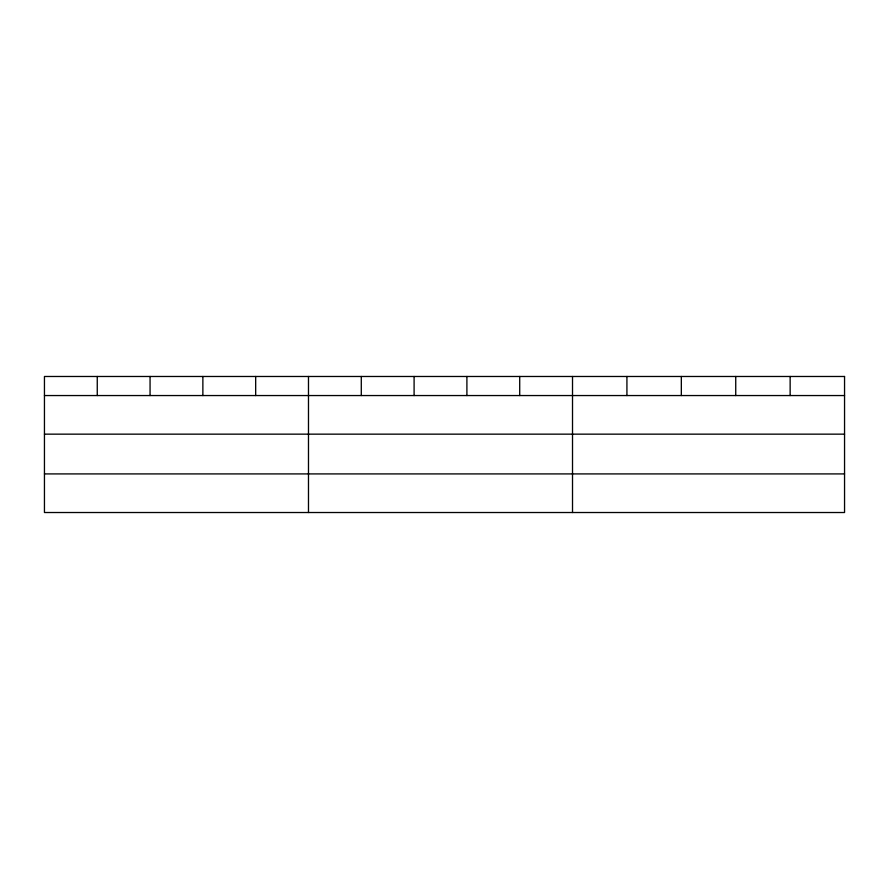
<?xml version="1.0" encoding="UTF-8"?>
<svg xmlns="http://www.w3.org/2000/svg" width="889" height="889" viewBox="0 0 889 889"><rect width="100%" height="100%" fill="white"/><g stroke="black" fill="none" stroke-linecap="round" stroke-linejoin="round"><path stroke-width="1.33" d="M44.45 395.549L844.55 395.549M44.45 434.154L844.55 434.154M44.45 473.915L844.55 473.915M790.143 376.48L790.143 395.549M735.736 376.48L735.736 395.549M681.33 376.48L681.33 395.549M626.923 376.48L626.923 395.549M572.516 376.48L572.516 512.52M519.709 376.48L519.709 395.549M466.903 376.48L466.903 395.549M414.096 376.48L414.096 395.549M361.29 376.48L361.29 395.549M308.483 376.48L308.483 512.52M255.676 376.48L255.676 395.549M202.87 376.48L202.87 395.549M150.063 376.48L150.063 395.549M97.257 376.48L97.257 395.549M844.55 376.48L44.45 376.48L44.45 512.52L844.55 512.52L844.55 376.48"/></g></svg>
